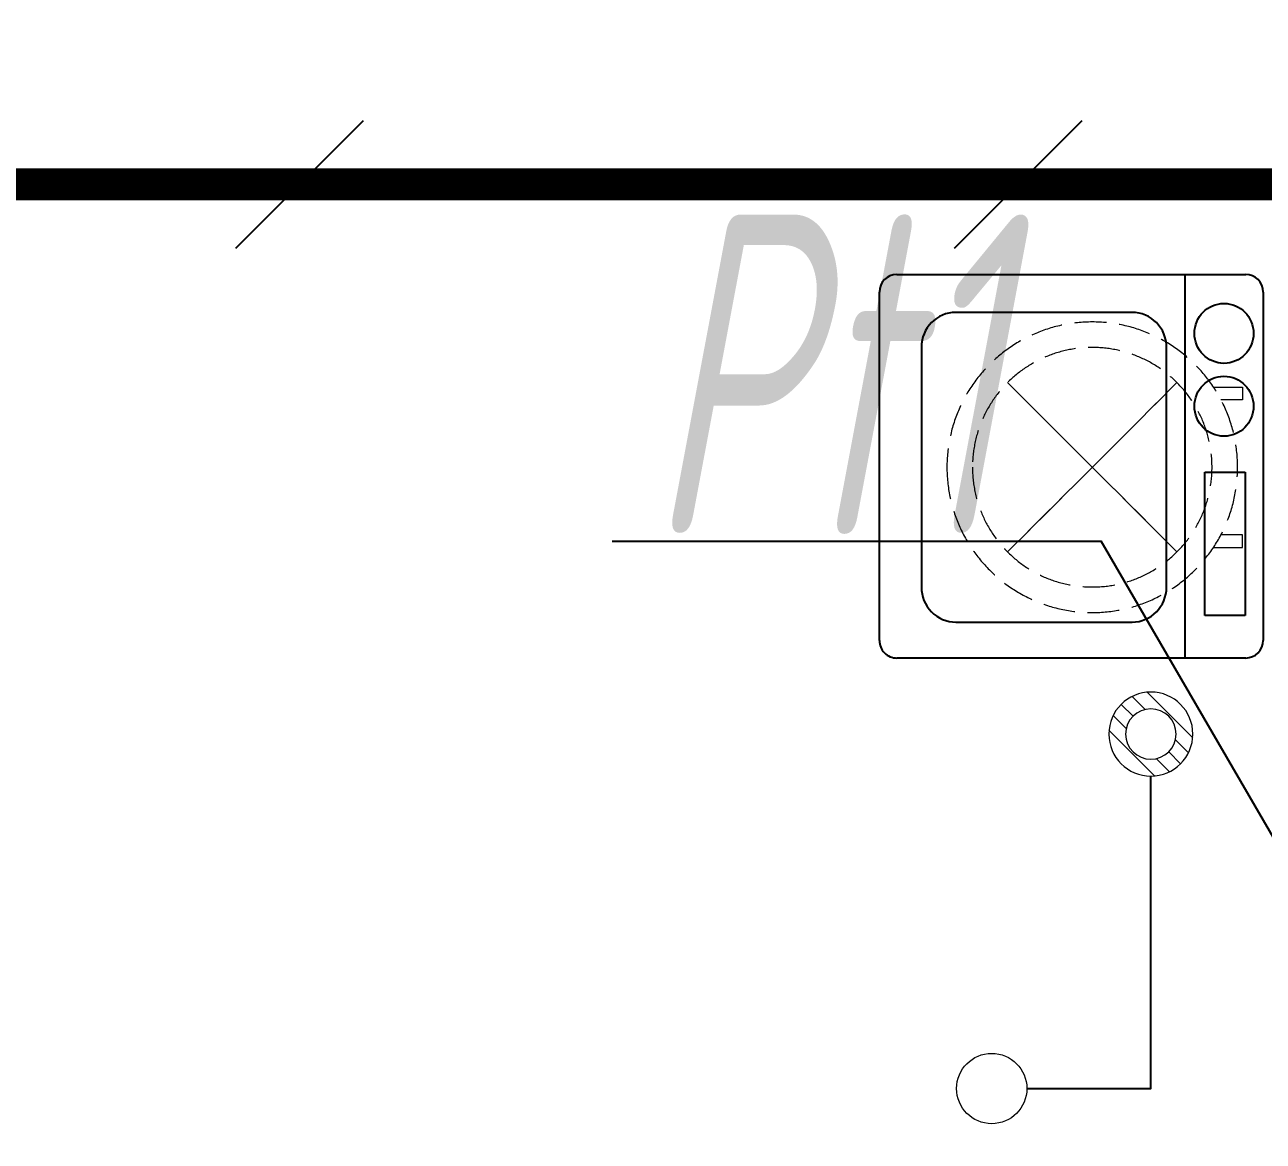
# Model space of a CAD drawing. Extents: x 3002737 to 4077523, y -995787 to -7267.
# Drawn here: x 3138399 to 3140337, y -785003 to -783254 of the extents above; entities that cross this region are included whole.
import ezdxf
from ezdxf.enums import TextEntityAlignment as Align

# ---------------------------------------------------------------- set-up
doc = ezdxf.new("R2010")
doc.units = 0
doc.header["$LTSCALE"] = 1000
doc.header["$MEASUREMENT"] = 0
doc.linetypes.add('$1$DASH', pattern=[0.35, 0.25, -0.1])
doc.linetypes.add('CENTER2', pattern=[1.125, 0.75, -0.125, 0.125, -0.125])
doc.layers.get('0').update_dxf_attribs({"linetype": 'CONTINUOUS'})
for name, color, linetype in [('!!电气', 1, 'CONTINUOUS'), ('DIM-照明', 7, 'CONTINUOUS'), ('LVTRY', 252, 'CONTINUOUS'), ('SHTLN', 4, 'CONTINUOUS'), ('VPIPE-凝结', 150, 'CONTINUOUS'), ('WIRE-接地', 2, 'CONTINUOUS')]:
    doc.layers.add(name, color=color, linetype=linetype)
for name, color, linetype, lineweight in [('EQUIP_地漏', 7, 'CONTINUOUS', 18), ('VPIPE-废水', 31, 'TG_F', 18), ('平面-空调预留孔', 252, 'CONTINUOUS', 15), ('粉刷', 251, 'CONTINUOUS', 9)]:
    doc.layers.add(name, color=color, linetype=linetype, lineweight=lineweight)
doc.styles.add('HZTXT', font='gbeitc.shx', dxfattribs={"width": 0.8, "height": 400, "bigfont": 'hztxt.shx'})
doc.styles.add('TG_LINETYPE', font='SIMPLEX', dxfattribs={"width": 0.8, "height": 3, "bigfont": 'HZTXT'})
doc.linetypes.add('TG_F', pattern='A,2,-0.3,["F",TG_LINETYPE,S=0.1,R=0,X=-0.23,Y=-0.15],0', length=2.3)

# ---------------------------------------------------------------- blocks, each defined once
blk = doc.blocks.new('RECTANG')
for p, q in [((1, 1), (0, 1)), ((0, 1), (0, 0)), ((1, 0), (1, 1)), ((0, 0), (1, 0))]:
    blk.add_line(p, q)
blk = doc.blocks.new('洗衣机')
at = {"layer": 'LVTRY'}
for p, q in [((3791567.4, 243472.1), (3791021, 243472.1)), ((3791116.5, 243472.1), (3791116.5, 242871.5)), ((3790993.7, 243444.5), (3790993.7, 242899.1)), ((3791594.6, 242899.1), (3791594.6, 243444.5)), ((3791199, 243412.7), (3791474.9, 243412.7)), ((3791145.1, 242982.5), (3791145.1, 243358)), ((3791528.8, 243358), (3791528.8, 242982.5)), ((3791474.9, 242927.8), (3791199, 242927.8)), ((3791021, 242871.5), (3791567.4, 242871.5))]:
    blk.add_line(p, q, dxfattribs=at)
at = {"layer": 'LVTRY', "extrusion": (0, 0, -1)}
for centre, major_axis, start_param, end_param in [((3791021, 243444.5), (0, 27.6), -1.570796, 0), ((3791567.4, 243444.5), (0, 27.6), 0, 1.570796), ((3791055.1, 243379.8), (0, 46.9), 3.141593, 9.424778), ((3791199, 243358), (0, 54.7), 4.712389, 6.283185), ((3791474.9, 243358), (0, 54.7), 0, 1.570796), ((3791055.1, 243265.7), (0, 46.9), 3.141593, 9.424778), ((3791199, 242982.5), (0, 54.7), 3.141593, 4.712389), ((3791474.9, 242982.5), (0, 54.7), 1.570796, 3.141593), ((3791021, 242899.1), (0, 27.6), 3.141593, 4.712389), ((3791567.4, 242899.1), (0, 27.6), 1.570796, 3.141593)]:
    blk.add_ellipse(centre, major_axis=major_axis, ratio=0.986385, start_param=start_param, end_param=end_param, dxfattribs=at)
at = {"layer": 'LVTRY', "xscale": 63.25620569481588, "yscale": 224.5369532744355, "zscale": 64.12934308941763, "rotation": 180}
blk.add_blockref('RECTANG', (3791085.2, 243162.4), dxfattribs=at)
blk = doc.blocks.new('$TwtSys$00000543')
at = {"color": 252}
for p, q in [((-93.6, -8.5), (8.5, 93.6)), ((12.5, 55), (41.7, 84.2)), ((39.9, 39.9), (66.5, 66.5)), ((55, 12.5), (84.2, 41.7)), ((-8.5, -93.6), (93.6, 8.5)), ((-84.2, -41.7), (-55, -12.5)), ((-66.5, -66.5), (-39.9, -39.9)), ((-41.7, -84.2), (-12.5, -55))]:
    blk.add_line(p, q, dxfattribs=at)
for radius in [94, 56.4]:
    blk.add_circle((0, 0), radius, dxfattribs=at)
blk = doc.blocks.new('dnfhfn')
at = {"color": 252, "linetype": '$1$DASH', "ltscale": 0.2}
for p, q in [((101.9, 462.7, 0), (121.9, 462.7, 0)), ((101.9, 417.2, 0), (101.9, 462.7, 0)), ((121.9, 462.7, 0), (121.9, 429, 0)), ((353.1, 462.7, 0), (333.1, 462.7, 0)), ((333.1, 462.7, 0), (333.1, 429, 0)), ((353.1, 417.2, 0), (353.1, 462.7, 0))]:
    blk.add_line(p, q, dxfattribs=at)
at = {"color": 252, "linetype": '$1$DASH', "ltscale": 0.2, "elevation": 0}
for points in [[(94.9, 360.1), (94.9, 360.1), (360.1, 94.9), (360.1, 94.9)], [(360.1, 360.1), (94.9, 94.9), (94.9, 94.9), (360.1, 360.1)]]:
    blk.add_lwpolyline(points, close=True, dxfattribs=at)
at = {"color": 252, "linetype": '$1$DASH', "ltscale": 0.2}
for radius in [227.5, 187.5]:
    blk.add_circle((227.5, 227.5, 0), radius, dxfattribs=at)
blk = doc.blocks.new('A$C66B635E3')
at = {"layer": 'VPIPE-凝结', "color": 252, "ltscale": 0.1}
blk.add_lwpolyline([(8830, 375), (9024.1, 375), (9024.1, 864.2)], dxfattribs=at)
at = {"layer": 'VPIPE-废水', "color": 252}
blk.add_circle((8775, 375), 55, dxfattribs=at)
at = {"layer": 'EQUIP_地漏', "color": 252, "xscale": -0.7000000000000001, "yscale": 0.7000000000000001, "zscale": 0.7}
blk.add_blockref('$TwtSys$00000543', (9024.1, 930), dxfattribs=at)
at = {"layer": '平面-空调预留孔', "color": 252, "xscale": -1, "rotation": 270}
blk.add_blockref('dnfhfn', (8704.9, 1120.3, 0), dxfattribs=at)
at = {"layer": '粉刷', "color": 252, "xscale": -1}
blk.add_blockref('洗衣机', (3800193.7, -241822.4), dxfattribs=at)
blk = doc.blocks.new('$TelecSys$00000008')
blk.add_line((0.4, 0.4), (-0.4, -0.4))

msp = doc.modelspace()

# ---------------------------------------------------------------- linework, layer by layer
at = {"layer": 'DIM-照明', "color": 7, "ltscale": 0.8}
for p in [(3139318.4, -784063.2), (3140446.2, -784687.2)]:
    msp.add_line(p, (3140083.8, -784063.2), dxfattribs=at)
at = {"layer": 'WIRE-接地', "color": 2, "linetype": 'CENTER2', "const_width": 50}
msp.add_lwpolyline([(3158840, -784099.6), (3153442.1, -784099.6), (3153442.1, -783495.7), (3146840.2, -783495.7), (3146840.2, -784701.2), (3146093.4, -784701.2), (3146093.4, -785296.5), (3141185.9, -785296.5), (3141185.9, -784693.6), (3140439.9, -784693.6), (3140439.9, -783504.3), (3133843.2, -783504.3), (3133843.2, -784097.2), (3131137.4, -784097.2), (3131137.4, -776200.6)], dxfattribs=at)

# ---------------------------------------------------------------- block references
at = {"layer": '!!电气'}
msp.add_blockref('A$C66B635E3', (3131137.4, -785295.1), dxfattribs=at)
at = {"layer": 'SHTLN', "color": 2, "xscale": 250, "yscale": 250, "zscale": 250, "rotation": 180}
for p in [(3138829, -783504.3), (3139954, -783504.3)]:
    msp.add_blockref('$TelecSys$00000008', p, dxfattribs=at)

# ---------------------------------------------------------------- texts
at = {"layer": 'DIM-照明', "color": 7, "ltscale": 0.8, "style": 'HZTXT', "width": 0.7}
msp.add_text('Pt1', height=500, dxfattribs=at).set_placement((3139649.2, -783801.5), align=Align.MIDDLE)

doc.saveas('drawing.dxf')
